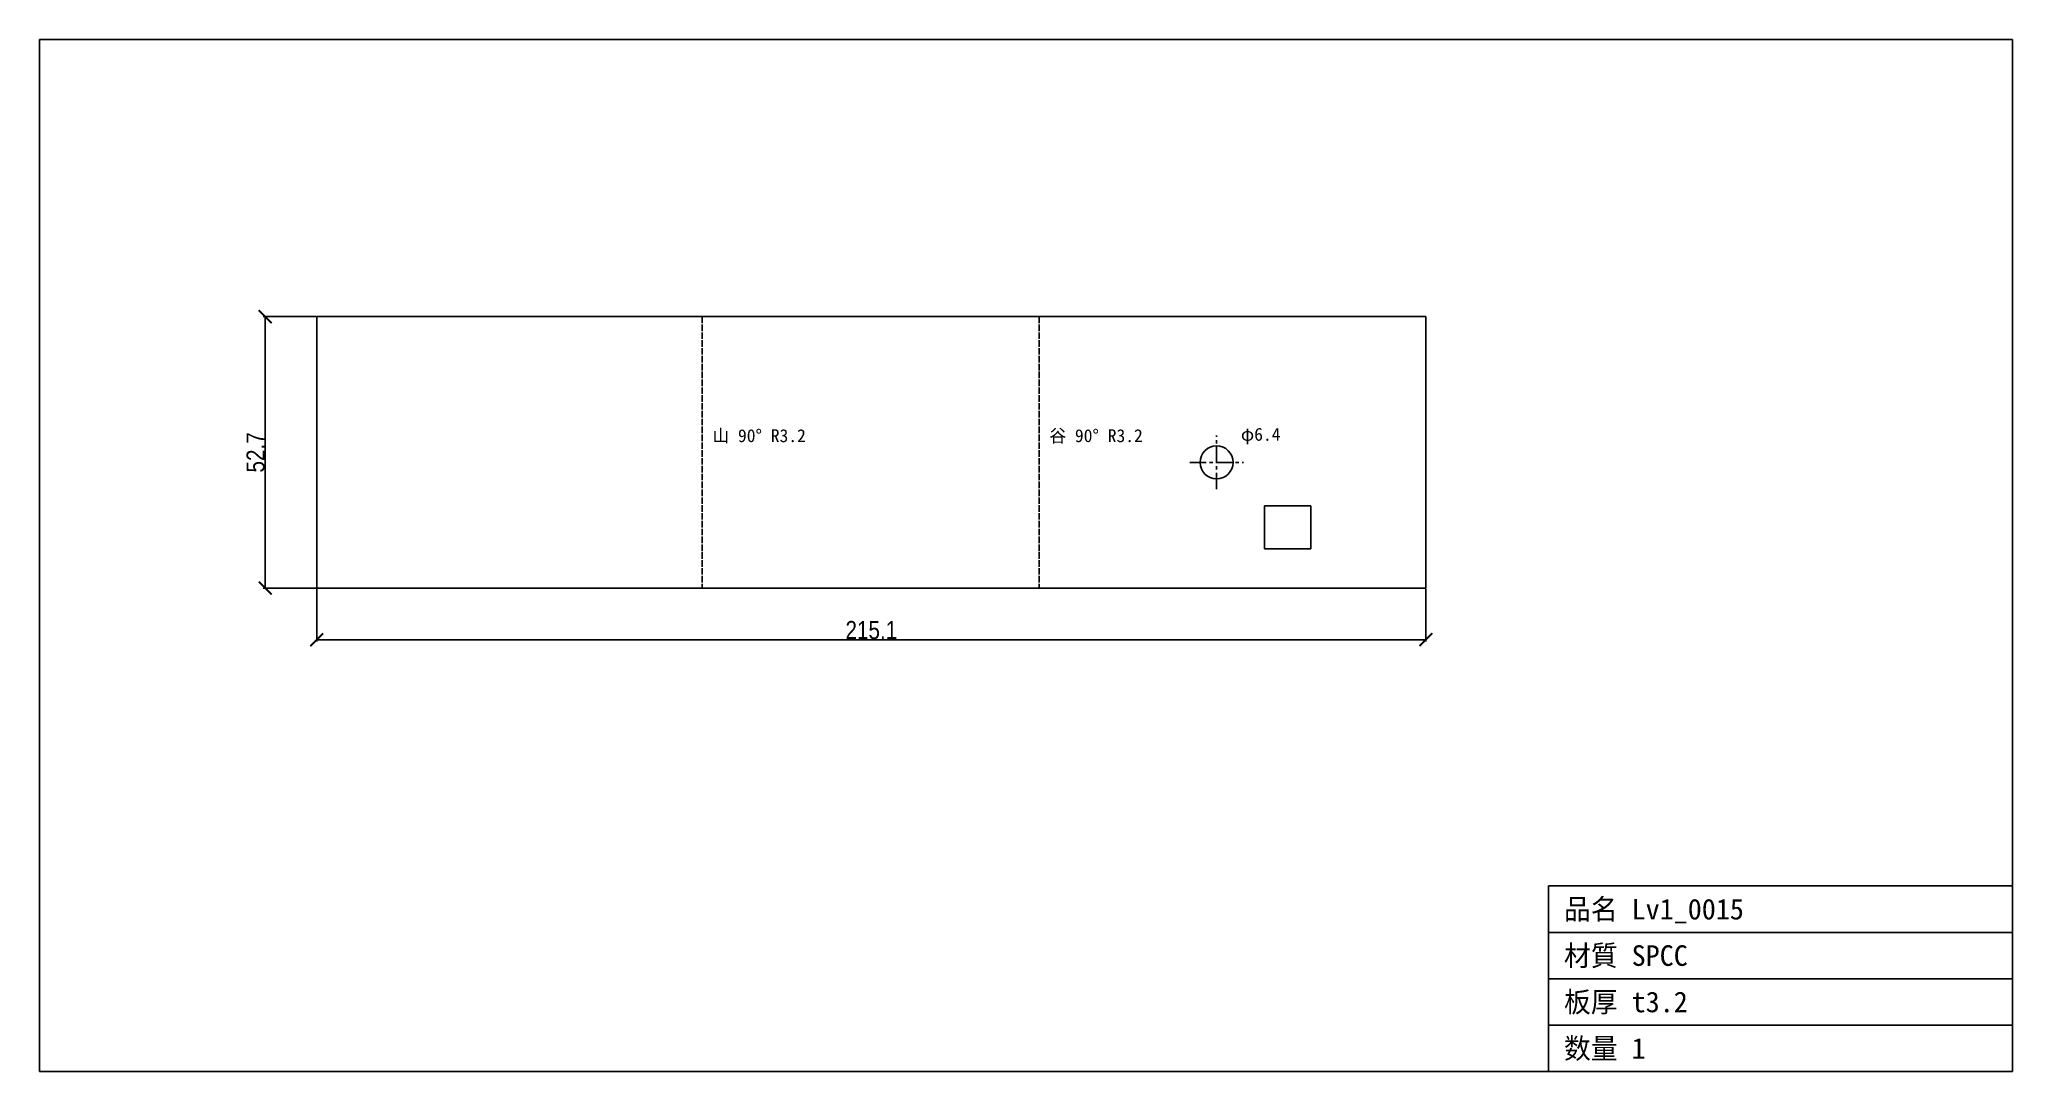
# Model space of a CAD drawing. Header units: millimetres. Extents: x -54 to 329, y -94 to 106.
import ezdxf

# ---------------------------------------------------------------- set-up
doc = ezdxf.new("R2010")
doc.units = ezdxf.units.MM
doc.linetypes.add('CENTER', pattern=[5.08, 3.175, -0.635, 0.635, -0.635])
doc.linetypes.add('DASHED', pattern=[1.524, 1.27, -0.254])
doc.styles.add('OpenSansCondensed-Light', font='OpenSansCondensed-Light.ttf')
doc.dimstyles.new('EZDXF', dxfattribs={"dimtxt": 0.25, "dimasz": 0.175, "dimexe": 0.375, "dimexo": 0.125, "dimgap": 0.1, "dimtad": 1, "dimlfac": 100, "dimzin": 12, "dimdsep": 46, "dimtxsty": 'OpenSansCondensed-Light', "dimblk": 'ARCHTICK', "dimcen": 2.5, "dimazin": 3, "dimtfac": 0.5, "dimtmove": 2, "dimatfit": 3})

# ---------------------------------------------------------------- blocks, each defined once
blk = doc.blocks.new('_ARCHTICK')
at = {"color": 0, "linetype": 'BYBLOCK', "const_width": 0.15}
blk.add_lwpolyline([(-0.5, -0.5), (0.5, 0.5)], dxfattribs=at)

msp = doc.modelspace()

# ---------------------------------------------------------------- linework, layer by layer
at = {"color": 7, "linetype": 'CONTINUOUS'}
for p, q in [((328.91, 106.45), (-53.78, 106.45)), ((-53.78, 106.45), (-53.78, -93.78)), ((328.91, -93.78), (328.91, 106.45)), ((0, 52.67), (0, 14.08)), ((215.13, 52.67), (0, 52.67)), ((0, 52.67), (215.13, 52.67)), ((215.13, 0), (215.13, 52.67)), ((183.82, 15.99), (192.83, 15.99)), ((183.82, 12.81), (183.82, 15.99)), ((192.83, 15.99), (192.83, 13.02)), ((0, 14.08), (0, 0)), ((183.82, 7.64), (183.82, 12.81)), ((192.83, 13.02), (192.83, 7.64)), ((192.83, 7.64), (183.82, 7.64)), ((0, 0), (215.12, 0)), ((215.13, 0), (0, 0)), ((238.91, -93.78), (238.91, -57.78)), ((238.91, -57.78), (328.91, -57.78)), ((238.91, -66.78), (328.91, -66.78)), ((238.91, -75.78), (328.91, -75.78)), ((238.91, -84.78), (328.91, -84.78)), ((-53.78, -93.78), (328.91, -93.78))]:
    msp.add_line(p, q, dxfattribs=at)
at = {"color": 3, "linetype": 'DASHED'}
for p, q in [((74.75, 52.67), (74.75, 0)), ((140.1, 52.67), (140.1, 0))]:
    msp.add_line(p, q, dxfattribs=at)
at = {"color": 1, "linetype": 'CENTER'}
for p, q in [((174.53, 19.19), (174.53, 29.6)), ((169.33, 24.4), (179.74, 24.4))]:
    msp.add_line(p, q, dxfattribs=at)
at = {"color": 7, "linetype": 'CONTINUOUS'}
msp.add_circle((174.53, 24.4), 3.21, dxfattribs=at)
msp.add_circle((174.53, 24.4), 3.21, dxfattribs=at)

# ---------------------------------------------------------------- texts
at = {"color": 2}
for s, height, p in [('山 90° R3.2', 2.5, (76.75, 28.33)), ('谷 90° R3.2', 2.5, (142.1, 28.33)), ('φ6.4', 2.5, (179.24, 28.6)), ('品名 Lv1_0015', 4, (241.91, -64.28)), ('材質 SPCC', 4, (241.91, -73.28)), ('板厚 t3.2', 4, (241.91, -82.28)), ('数量 1', 4, (241.91, -91.28))]:
    msp.add_text(s, height=height, dxfattribs=at).set_placement(p)

# ---------------------------------------------------------------- dimensions: what is measured, and where the dimension line sits
at = {"color": 8}
msp.add_linear_dim(base=(-10, 0), p1=(0, 0), p2=(0, 52.67), angle=90, dimstyle='EZDXF', override={"dimtxt": 3.5, "dimasz": 2.5, "dimdec": 1, "dimlfac": 1}, dxfattribs=at).render()
msp.add_linear_dim(base=(0, -10), p1=(0, 0), p2=(215.13, 0), dimstyle='EZDXF', override={"dimtxt": 3.5, "dimasz": 2.5, "dimdec": 1, "dimlfac": 1}, dxfattribs=at).render()

doc.saveas('drawing.dxf')
